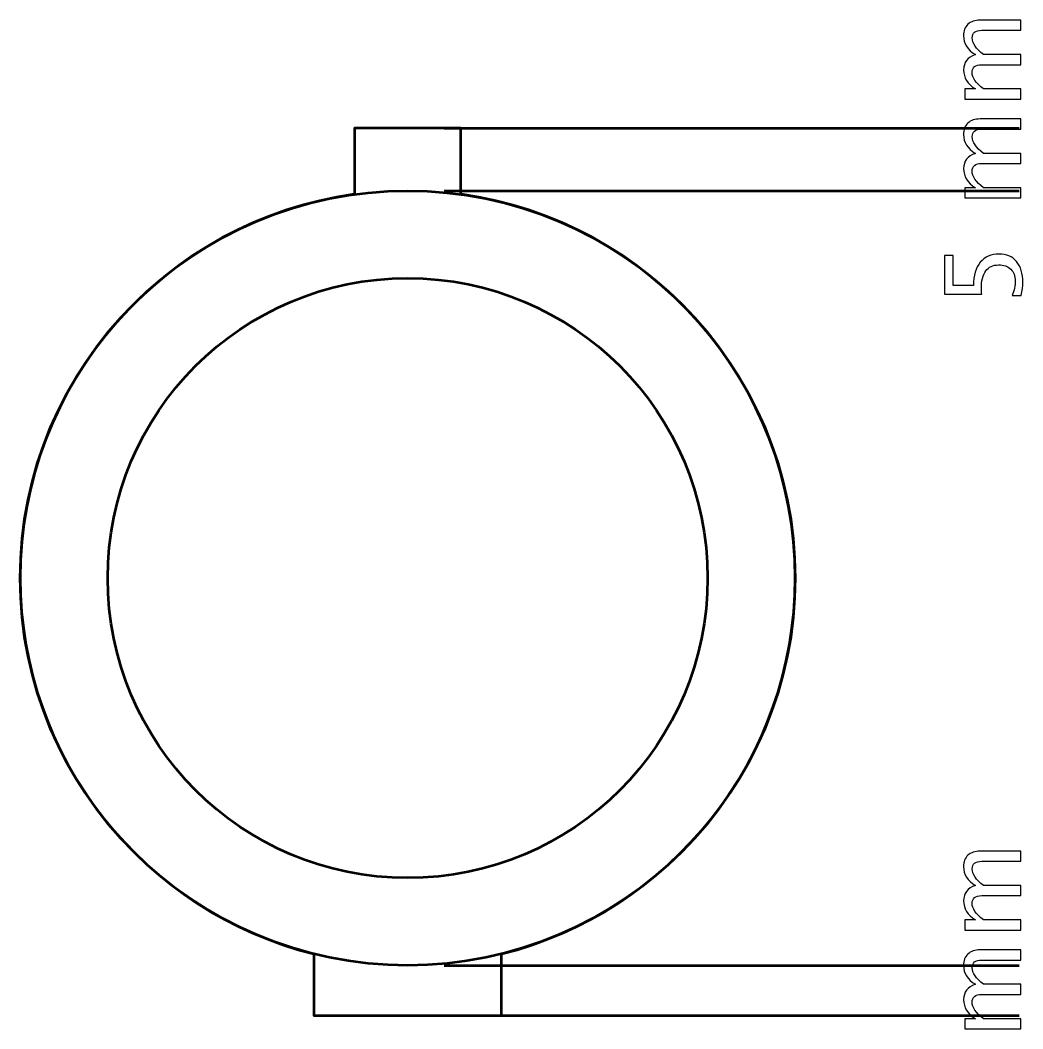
# Model space of a CAD drawing. Header units: centimetres. Extents: x -13.9 to 13.9, y -15.4 to 15.6.
# Drawn here: x -3.1 to 4.92, y -3.61 to 4.46 of the extents above; entities that cross this region are included whole.
import ezdxf

# ---------------------------------------------------------------- set-up
doc = ezdxf.new("R2010")
doc.units = ezdxf.units.CM
doc.header["$MEASUREMENT"] = 0
doc.layers.add('Layer 1', color=7, linetype='Continuous')

msp = doc.modelspace()

# ---------------------------------------------------------------- linework, layer by layer
at = {"layer": 'Layer 1', "color": 4, "lineweight": 53}
msp.add_ellipse((0, 0), major_axis=(0, 3.1), ratio=1, dxfattribs=at)
at = {"layer": 'Layer 1', "lineweight": 53}
msp.add_ellipse((0, 0), major_axis=(0, 2.4), ratio=1, dxfattribs=at)
at = {"layer": 'Layer 1'}
for points, knots in [([(4.90607, 3.83288), (4.90607, 3.83288), (4.45733, 3.83288), (4.45733, 3.83288), (4.45733, 3.83288), (4.45733, 3.83288), (4.45733, 3.91416), (4.45733, 3.91416), (4.45733, 3.91416), (4.45733, 3.91416), (4.54214, 3.91416), (4.54214, 3.91416), (4.54214, 3.91416), (4.47935, 3.95381), (4.44802, 4.00461), (4.44802, 4.06684), (4.44802, 4.06684), (4.44802, 4.12682), (4.47935, 4.1676), (4.54214, 4.18933), (4.54214, 4.18933), (4.47878, 4.22785), (4.44717, 4.27809), (4.44717, 4.33975), (4.44717, 4.33975), (4.44717, 4.37912), (4.45875, 4.40974), (4.48203, 4.43162), (4.48203, 4.43162), (4.50531, 4.45349), (4.53791, 4.4645), (4.57982, 4.4645), (4.57982, 4.4645), (4.57982, 4.4645), (4.90607, 4.4645), (4.90607, 4.4645), (4.90607, 4.4645), (4.90607, 4.4645), (4.90607, 4.38322), (4.90607, 4.38322), (4.90607, 4.38322), (4.90607, 4.38322), (4.59323, 4.38322), (4.59323, 4.38322), (4.59323, 4.38322), (4.54214, 4.38322), (4.5166, 4.3629), (4.5166, 4.32226), (4.5166, 4.32226), (4.5166, 4.28006), (4.54638, 4.23575), (4.60607, 4.18933), (4.60607, 4.18933), (4.60607, 4.18933), (4.90607, 4.18933), (4.90607, 4.18933), (4.90607, 4.18933), (4.90607, 4.18933), (4.90607, 4.10805), (4.90607, 4.10805), (4.90607, 4.10805), (4.90607, 4.10805), (4.59294, 4.10805), (4.59294, 4.10805), (4.59294, 4.10805), (4.54144, 4.10805), (4.51576, 4.08745), (4.51576, 4.0461), (4.51576, 4.0461), (4.51576, 4.00504), (4.54567, 3.96101), (4.60564, 3.91416), (4.60564, 3.91416), (4.60564, 3.91416), (4.90607, 3.91416), (4.90607, 3.91416), (4.90607, 3.91416), (4.90607, 3.91416), (4.90607, 3.83288), (4.90607, 3.83288)], [0, 0, 0, 0, 0.047619, 0.047619, 0.047619, 0.047619, 0.0952381, 0.0952381, 0.0952381, 0.0952381, 0.1428571, 0.1428571, 0.1428571, 0.1428571, 0.1904762, 0.1904762, 0.1904762, 0.1904762, 0.2380952, 0.2380952, 0.2380952, 0.2380952, 0.2857143, 0.2857143, 0.2857143, 0.2857143, 0.3333333, 0.3333333, 0.3333333, 0.3333333, 0.3809524, 0.3809524, 0.3809524, 0.3809524, 0.4285714, 0.4285714, 0.4285714, 0.4285714, 0.4761905, 0.4761905, 0.4761905, 0.4761905, 0.5238095, 0.5238095, 0.5238095, 0.5238095, 0.5714286, 0.5714286, 0.5714286, 0.5714286, 0.6190476, 0.6190476, 0.6190476, 0.6190476, 0.6666667, 0.6666667, 0.6666667, 0.6666667, 0.7142857, 0.7142857, 0.7142857, 0.7142857, 0.7619048, 0.7619048, 0.7619048, 0.7619048, 0.8095238, 0.8095238, 0.8095238, 0.8095238, 0.8571429, 0.8571429, 0.8571429, 0.8571429, 0.9047619, 0.9047619, 0.9047619, 0.9047619, 1, 1, 1, 1]), ([(4.90607, 3.04237), (4.90607, 3.04237), (4.45733, 3.04237), (4.45733, 3.04237), (4.45733, 3.04237), (4.45733, 3.04237), (4.45733, 3.12365), (4.45733, 3.12365), (4.45733, 3.12365), (4.45733, 3.12365), (4.54214, 3.12365), (4.54214, 3.12365), (4.54214, 3.12365), (4.47935, 3.1633), (4.44802, 3.2141), (4.44802, 3.27633), (4.44802, 3.27633), (4.44802, 3.33631), (4.47935, 3.37709), (4.54214, 3.39882), (4.54214, 3.39882), (4.47878, 3.43734), (4.44717, 3.48758), (4.44717, 3.54924), (4.44717, 3.54924), (4.44717, 3.58861), (4.45875, 3.61923), (4.48203, 3.64111), (4.48203, 3.64111), (4.50531, 3.66298), (4.53791, 3.67399), (4.57982, 3.67399), (4.57982, 3.67399), (4.57982, 3.67399), (4.90607, 3.67399), (4.90607, 3.67399), (4.90607, 3.67399), (4.90607, 3.67399), (4.90607, 3.59271), (4.90607, 3.59271), (4.90607, 3.59271), (4.90607, 3.59271), (4.59323, 3.59271), (4.59323, 3.59271), (4.59323, 3.59271), (4.54214, 3.59271), (4.5166, 3.57239), (4.5166, 3.53175), (4.5166, 3.53175), (4.5166, 3.48955), (4.54638, 3.44524), (4.60607, 3.39882), (4.60607, 3.39882), (4.60607, 3.39882), (4.90607, 3.39882), (4.90607, 3.39882), (4.90607, 3.39882), (4.90607, 3.39882), (4.90607, 3.31754), (4.90607, 3.31754), (4.90607, 3.31754), (4.90607, 3.31754), (4.59294, 3.31754), (4.59294, 3.31754), (4.59294, 3.31754), (4.54144, 3.31754), (4.51576, 3.29694), (4.51576, 3.25559), (4.51576, 3.25559), (4.51576, 3.21453), (4.54567, 3.1705), (4.60564, 3.12365), (4.60564, 3.12365), (4.60564, 3.12365), (4.90607, 3.12365), (4.90607, 3.12365), (4.90607, 3.12365), (4.90607, 3.12365), (4.90607, 3.04237), (4.90607, 3.04237)], [0, 0, 0, 0, 0.047619, 0.047619, 0.047619, 0.047619, 0.0952381, 0.0952381, 0.0952381, 0.0952381, 0.1428571, 0.1428571, 0.1428571, 0.1428571, 0.1904762, 0.1904762, 0.1904762, 0.1904762, 0.2380952, 0.2380952, 0.2380952, 0.2380952, 0.2857143, 0.2857143, 0.2857143, 0.2857143, 0.3333333, 0.3333333, 0.3333333, 0.3333333, 0.3809524, 0.3809524, 0.3809524, 0.3809524, 0.4285714, 0.4285714, 0.4285714, 0.4285714, 0.4761905, 0.4761905, 0.4761905, 0.4761905, 0.5238095, 0.5238095, 0.5238095, 0.5238095, 0.5714286, 0.5714286, 0.5714286, 0.5714286, 0.6190476, 0.6190476, 0.6190476, 0.6190476, 0.6666667, 0.6666667, 0.6666667, 0.6666667, 0.7142857, 0.7142857, 0.7142857, 0.7142857, 0.7619048, 0.7619048, 0.7619048, 0.7619048, 0.8095238, 0.8095238, 0.8095238, 0.8095238, 0.8571429, 0.8571429, 0.8571429, 0.8571429, 0.9047619, 0.9047619, 0.9047619, 0.9047619, 1, 1, 1, 1]), ([(4.90861, 2.26117), (4.90861, 2.26117), (4.8358, 2.26117), (4.8358, 2.26117), (4.8358, 2.26117), (4.85217, 2.30167), (4.86035, 2.34006), (4.86035, 2.37674), (4.86035, 2.37674), (4.86035, 2.41682), (4.8485, 2.44843), (4.82479, 2.47143), (4.82479, 2.47143), (4.80108, 2.49443), (4.76849, 2.50586), (4.727, 2.50586), (4.727, 2.50586), (4.68241, 2.50586), (4.64826, 2.48963), (4.62469, 2.45718), (4.62469, 2.45718), (4.60113, 2.42472), (4.58942, 2.37773), (4.58942, 2.31635), (4.58942, 2.31635), (4.58942, 2.3021), (4.5904, 2.287), (4.59238, 2.27133), (4.59238, 2.27133), (4.59238, 2.27133), (4.29393, 2.27133), (4.29393, 2.27133), (4.29393, 2.27133), (4.29393, 2.27133), (4.29393, 2.58122), (4.29393, 2.58122), (4.29393, 2.58122), (4.29393, 2.58122), (4.36505, 2.58122), (4.36505, 2.58122), (4.36505, 2.58122), (4.36505, 2.58122), (4.36505, 2.34245), (4.36505, 2.34245), (4.36505, 2.34245), (4.36505, 2.34245), (4.52676, 2.34245), (4.52676, 2.34245), (4.52676, 2.34245), (4.52676, 2.42119), (4.54482, 2.48258), (4.58095, 2.52675), (4.58095, 2.52675), (4.61693, 2.57091), (4.66689, 2.59307), (4.73081, 2.59307), (4.73081, 2.59307), (4.79036, 2.59307), (4.83693, 2.57303), (4.87065, 2.53295), (4.87065, 2.53295), (4.90438, 2.49288), (4.92131, 2.43756), (4.92131, 2.36701), (4.92131, 2.36701), (4.92131, 2.33554), (4.91708, 2.30026), (4.90861, 2.26117)], [0, 0, 0, 0, 0.0555556, 0.0555556, 0.0555556, 0.0555556, 0.1111111, 0.1111111, 0.1111111, 0.1111111, 0.1666667, 0.1666667, 0.1666667, 0.1666667, 0.2222222, 0.2222222, 0.2222222, 0.2222222, 0.2777778, 0.2777778, 0.2777778, 0.2777778, 0.3333333, 0.3333333, 0.3333333, 0.3333333, 0.3888889, 0.3888889, 0.3888889, 0.3888889, 0.4444444, 0.4444444, 0.4444444, 0.4444444, 0.5, 0.5, 0.5, 0.5, 0.5555556, 0.5555556, 0.5555556, 0.5555556, 0.6111111, 0.6111111, 0.6111111, 0.6111111, 0.6666667, 0.6666667, 0.6666667, 0.6666667, 0.7222222, 0.7222222, 0.7222222, 0.7222222, 0.7777778, 0.7777778, 0.7777778, 0.7777778, 0.8333333, 0.8333333, 0.8333333, 0.8333333, 0.8888889, 0.8888889, 0.8888889, 0.8888889, 1, 1, 1, 1]), ([(4.90607, -2.81712), (4.90607, -2.81712), (4.45733, -2.81712), (4.45733, -2.81712), (4.45733, -2.81712), (4.45733, -2.81712), (4.45733, -2.73584), (4.45733, -2.73584), (4.45733, -2.73584), (4.45733, -2.73584), (4.54214, -2.73584), (4.54214, -2.73584), (4.54214, -2.73584), (4.47935, -2.69619), (4.44802, -2.64539), (4.44802, -2.58316), (4.44802, -2.58316), (4.44802, -2.52318), (4.47935, -2.4824), (4.54214, -2.46067), (4.54214, -2.46067), (4.47878, -2.42215), (4.44717, -2.37191), (4.44717, -2.31025), (4.44717, -2.31025), (4.44717, -2.27088), (4.45875, -2.24026), (4.48203, -2.21838), (4.48203, -2.21838), (4.50531, -2.19651), (4.53791, -2.1855), (4.57982, -2.1855), (4.57982, -2.1855), (4.57982, -2.1855), (4.90607, -2.1855), (4.90607, -2.1855), (4.90607, -2.1855), (4.90607, -2.1855), (4.90607, -2.26678), (4.90607, -2.26678), (4.90607, -2.26678), (4.90607, -2.26678), (4.59323, -2.26678), (4.59323, -2.26678), (4.59323, -2.26678), (4.54214, -2.26678), (4.5166, -2.2871), (4.5166, -2.32774), (4.5166, -2.32774), (4.5166, -2.36994), (4.54638, -2.41425), (4.60607, -2.46067), (4.60607, -2.46067), (4.60607, -2.46067), (4.90607, -2.46067), (4.90607, -2.46067), (4.90607, -2.46067), (4.90607, -2.46067), (4.90607, -2.54195), (4.90607, -2.54195), (4.90607, -2.54195), (4.90607, -2.54195), (4.59294, -2.54195), (4.59294, -2.54195), (4.59294, -2.54195), (4.54144, -2.54195), (4.51576, -2.56255), (4.51576, -2.6039), (4.51576, -2.6039), (4.51576, -2.64496), (4.54567, -2.68899), (4.60564, -2.73584), (4.60564, -2.73584), (4.60564, -2.73584), (4.90607, -2.73584), (4.90607, -2.73584), (4.90607, -2.73584), (4.90607, -2.73584), (4.90607, -2.81712), (4.90607, -2.81712)], [0, 0, 0, 0, 0.047619, 0.047619, 0.047619, 0.047619, 0.0952381, 0.0952381, 0.0952381, 0.0952381, 0.1428571, 0.1428571, 0.1428571, 0.1428571, 0.1904762, 0.1904762, 0.1904762, 0.1904762, 0.2380952, 0.2380952, 0.2380952, 0.2380952, 0.2857143, 0.2857143, 0.2857143, 0.2857143, 0.3333333, 0.3333333, 0.3333333, 0.3333333, 0.3809524, 0.3809524, 0.3809524, 0.3809524, 0.4285714, 0.4285714, 0.4285714, 0.4285714, 0.4761905, 0.4761905, 0.4761905, 0.4761905, 0.5238095, 0.5238095, 0.5238095, 0.5238095, 0.5714286, 0.5714286, 0.5714286, 0.5714286, 0.6190476, 0.6190476, 0.6190476, 0.6190476, 0.6666667, 0.6666667, 0.6666667, 0.6666667, 0.7142857, 0.7142857, 0.7142857, 0.7142857, 0.7619048, 0.7619048, 0.7619048, 0.7619048, 0.8095238, 0.8095238, 0.8095238, 0.8095238, 0.8571429, 0.8571429, 0.8571429, 0.8571429, 0.9047619, 0.9047619, 0.9047619, 0.9047619, 1, 1, 1, 1]), ([(4.90607, -3.60763), (4.90607, -3.60763), (4.45733, -3.60763), (4.45733, -3.60763), (4.45733, -3.60763), (4.45733, -3.60763), (4.45733, -3.52635), (4.45733, -3.52635), (4.45733, -3.52635), (4.45733, -3.52635), (4.54214, -3.52635), (4.54214, -3.52635), (4.54214, -3.52635), (4.47935, -3.4867), (4.44802, -3.4359), (4.44802, -3.37367), (4.44802, -3.37367), (4.44802, -3.31369), (4.47935, -3.27291), (4.54214, -3.25118), (4.54214, -3.25118), (4.47878, -3.21266), (4.44717, -3.16242), (4.44717, -3.10076), (4.44717, -3.10076), (4.44717, -3.06139), (4.45875, -3.03077), (4.48203, -3.00889), (4.48203, -3.00889), (4.50531, -2.98702), (4.53791, -2.97601), (4.57982, -2.97601), (4.57982, -2.97601), (4.57982, -2.97601), (4.90607, -2.97601), (4.90607, -2.97601), (4.90607, -2.97601), (4.90607, -2.97601), (4.90607, -3.05729), (4.90607, -3.05729), (4.90607, -3.05729), (4.90607, -3.05729), (4.59323, -3.05729), (4.59323, -3.05729), (4.59323, -3.05729), (4.54214, -3.05729), (4.5166, -3.07761), (4.5166, -3.11825), (4.5166, -3.11825), (4.5166, -3.16045), (4.54638, -3.20476), (4.60607, -3.25118), (4.60607, -3.25118), (4.60607, -3.25118), (4.90607, -3.25118), (4.90607, -3.25118), (4.90607, -3.25118), (4.90607, -3.25118), (4.90607, -3.33246), (4.90607, -3.33246), (4.90607, -3.33246), (4.90607, -3.33246), (4.59294, -3.33246), (4.59294, -3.33246), (4.59294, -3.33246), (4.54144, -3.33246), (4.51576, -3.35306), (4.51576, -3.39441), (4.51576, -3.39441), (4.51576, -3.43547), (4.54567, -3.4795), (4.60564, -3.52635), (4.60564, -3.52635), (4.60564, -3.52635), (4.90607, -3.52635), (4.90607, -3.52635), (4.90607, -3.52635), (4.90607, -3.52635), (4.90607, -3.60763), (4.90607, -3.60763)], [0, 0, 0, 0, 0.047619, 0.047619, 0.047619, 0.047619, 0.0952381, 0.0952381, 0.0952381, 0.0952381, 0.1428571, 0.1428571, 0.1428571, 0.1428571, 0.1904762, 0.1904762, 0.1904762, 0.1904762, 0.2380952, 0.2380952, 0.2380952, 0.2380952, 0.2857143, 0.2857143, 0.2857143, 0.2857143, 0.3333333, 0.3333333, 0.3333333, 0.3333333, 0.3809524, 0.3809524, 0.3809524, 0.3809524, 0.4285714, 0.4285714, 0.4285714, 0.4285714, 0.4761905, 0.4761905, 0.4761905, 0.4761905, 0.5238095, 0.5238095, 0.5238095, 0.5238095, 0.5714286, 0.5714286, 0.5714286, 0.5714286, 0.6190476, 0.6190476, 0.6190476, 0.6190476, 0.6666667, 0.6666667, 0.6666667, 0.6666667, 0.7142857, 0.7142857, 0.7142857, 0.7142857, 0.7619048, 0.7619048, 0.7619048, 0.7619048, 0.8095238, 0.8095238, 0.8095238, 0.8095238, 0.8571429, 0.8571429, 0.8571429, 0.8571429, 0.9047619, 0.9047619, 0.9047619, 0.9047619, 1, 1, 1, 1])]:
    msp.add_open_spline(points, degree=3, knots=knots, dxfattribs=at)
at = {"layer": 'Layer 1', "lineweight": 53}
msp.add_open_spline([(0.425, 3.07087), (1.93597, 2.86367), (3.1, 1.56789), (3.1, 0), (3.1, 0), (3.1, -1.45344), (2.09968, -2.67306), (0.75, -3.00844), (0.75, -3.00844), (0.75, -3.00844), (0.75, -3.5), (0.75, -3.5), (0.75, -3.5), (0.75, -3.5), (-0.75, -3.5), (-0.75, -3.5), (-0.75, -3.5), (-0.75, -3.5), (-0.75, -3.00844), (-0.75, -3.00844), (-0.75, -3.00844), (-2.09968, -2.67306), (-3.1, -1.45344), (-3.1, 0), (-3.1, 0), (-3.1, 1.56789), (-1.93597, 2.86367), (-0.425, 3.07087), (-0.425, 3.07087), (-0.425, 3.07087), (-0.425, 3.6), (-0.425, 3.6), (-0.425, 3.6), (-0.425, 3.6), (0.425, 3.6), (0.425, 3.6), (0.425, 3.6), (0.425, 3.6), (0.425, 3.07087), (0.425, 3.07087)], degree=3, knots=[0, 0, 0, 0, 0.0909091, 0.0909091, 0.0909091, 0.0909091, 0.1818182, 0.1818182, 0.1818182, 0.1818182, 0.2727273, 0.2727273, 0.2727273, 0.2727273, 0.3636364, 0.3636364, 0.3636364, 0.3636364, 0.4545455, 0.4545455, 0.4545455, 0.4545455, 0.5454545, 0.5454545, 0.5454545, 0.5454545, 0.6363636, 0.6363636, 0.6363636, 0.6363636, 0.7272727, 0.7272727, 0.7272727, 0.7272727, 0.8181818, 0.8181818, 0.8181818, 0.8181818, 1, 1, 1, 1], dxfattribs=at)
for points in [[(0.29106, 3.6), (0.29106, 3.6), (4.89106, 3.6), (4.89106, 3.6)], [(4.6, 3.6), (4.6, 3.6), (4.6, 3.6), (4.6, 3.6)], [(0.29106, 3.1), (0.29106, 3.1), (4.89106, 3.1), (4.89106, 3.1)], [(4.6, 3.1), (4.6, 3.1), (4.6, 3.1), (4.6, 3.1)], [(0.29106, -3.1), (0.29106, -3.1), (4.89106, -3.1), (4.89106, -3.1)], [(4.6, -3.1), (4.6, -3.1), (4.6, -3.1), (4.6, -3.1)], [(0.29106, -3.5), (0.29106, -3.5), (4.89106, -3.5), (4.89106, -3.5)], [(4.6, -3.5), (4.6, -3.5), (4.6, -3.5), (4.6, -3.5)]]:
    msp.add_open_spline(points, degree=3, dxfattribs=at)

doc.saveas('drawing.dxf')
